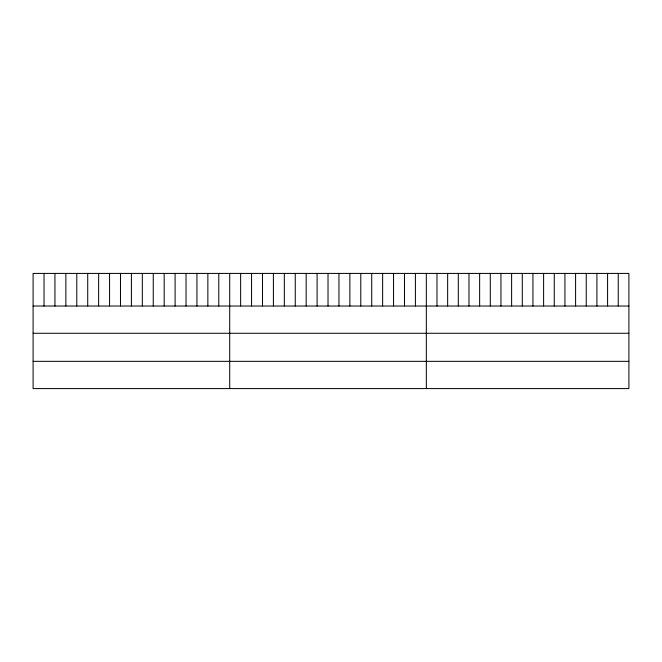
<?xml version="1.0" encoding="UTF-8"?>
<svg xmlns="http://www.w3.org/2000/svg" width="662" height="662" viewBox="0 0 662 662"><rect width="100%" height="100%" fill="white"/><g stroke="black" fill="none" stroke-linecap="round" stroke-linejoin="round"><path stroke-width="0.99" d="M628.9 306.026L628.9 388.586L33.1 388.586L33.1 273.414L628.9 273.414L628.9 306.026L33.1 306.026M33.1 333.267L628.9 333.267M33.1 361.336L628.9 361.336M618.242 273.414L618.242 306.026M607.575 273.414L607.575 306.026M596.917 273.414L596.917 306.026M586.251 273.414L586.251 306.026M575.592 273.414L575.592 306.026M564.926 273.414L564.926 306.026M554.268 273.414L554.268 306.026M543.61 273.414L543.61 306.026M532.943 273.414L532.943 306.026M522.285 273.414L522.285 306.026M511.618 273.414L511.618 306.026M500.96 273.414L500.96 306.026M490.302 273.414L490.302 306.026M479.636 273.414L479.636 306.026M468.977 273.414L468.977 306.026M458.311 273.414L458.311 306.026M447.653 273.414L447.653 306.026M436.986 273.414L436.986 306.026M426.328 273.414L426.328 388.586M415.405 273.414L415.405 306.026M404.482 273.414L404.482 306.026M393.559 273.414L393.559 306.026M382.636 273.414L382.636 306.026M371.713 273.414L371.713 306.026M360.79 273.414L360.79 306.026M349.867 273.414L349.867 306.026M338.944 273.414L338.944 306.026M328.021 273.414L328.021 306.026M317.098 273.414L317.098 306.026M306.175 273.414L306.175 306.026M295.252 273.414L295.252 306.026M284.329 273.414L284.329 306.026M273.406 273.414L273.406 306.026M262.483 273.414L262.483 306.026M251.56 273.414L251.56 306.026M240.637 273.414L240.637 306.026M229.714 273.414L229.714 388.586M218.791 273.414L218.791 306.026M207.868 273.414L207.868 306.026M196.945 273.414L196.945 306.026M186.022 273.414L186.022 306.026M175.099 273.414L175.099 306.026M164.176 273.414L164.176 306.026M153.253 273.414L153.253 306.026M142.33 273.414L142.33 306.026M131.407 273.414L131.407 306.026M120.484 273.414L120.484 306.026M109.561 273.414L109.561 306.026M98.638 273.414L98.638 306.026M87.715 273.414L87.715 306.026M76.792 273.414L76.792 306.026M65.869 273.414L65.869 306.026M54.946 273.414L54.946 306.026M44.023 273.414L44.023 306.026"/></g></svg>
